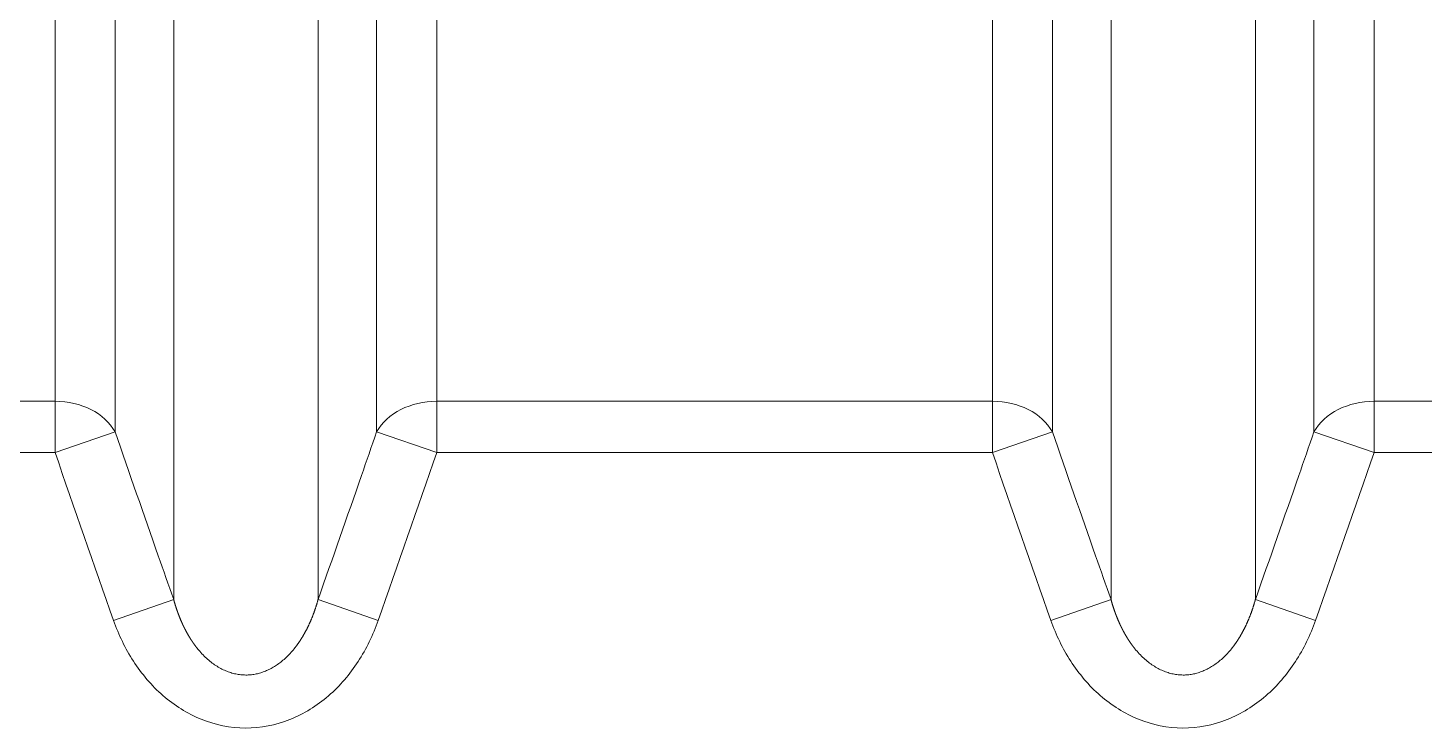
# Model space of a CAD drawing. Header units: millimetres. Extents: x 4664 to 8864, y -38 to 2932.
# Drawn here: x 7861.69 to 7889.47, y 2151.75 to 2165.67 of the extents above; entities that cross this region are included whole.
import ezdxf

# ---------------------------------------------------------------- set-up
doc = ezdxf.new("R2010")
doc.units = ezdxf.units.MM

msp = doc.modelspace()

# ---------------------------------------------------------------- linework, layer by layer
at = {"lineweight": 5}
for p, q in [((7862.23, 2157.228), (7862.23, 2210.808)), ((7864.59, 2210.588), (7864.59, 2154.304)), ((7863.425, 2209.614), (7863.425, 2157.639)), ((7886.112, 2206.227), (7886.112, 2154.304)), ((7888.472, 2157.228), (7888.472, 2194.226)), ((7887.277, 2157.639), (7887.277, 2194.009)), ((7867.463, 2174.253), (7867.463, 2154.304)), ((7883.239, 2174.253), (7883.239, 2154.304)), ((7869.823, 2157.228), (7869.823, 2173.343)), ((7880.879, 2157.228), (7880.879, 2173.343)), ((7868.628, 2157.639), (7868.628, 2173.31)), ((7882.074, 2173.31), (7882.074, 2157.639)), ((7851.174, 2158.247), (7862.23, 2158.247)), ((7869.823, 2158.247), (7880.879, 2158.247)), ((7888.472, 2158.247), (7899.528, 2158.247)), ((7862.23, 2157.228), (7863.425, 2157.639)), ((7869.823, 2157.228), (7868.628, 2157.639)), ((7880.879, 2157.228), (7882.074, 2157.639)), ((7888.472, 2157.228), (7887.277, 2157.639)), ((7862.23, 2157.228), (7851.174, 2157.228)), ((7880.879, 2157.228), (7869.823, 2157.228)), ((7899.528, 2157.228), (7888.472, 2157.228)), ((7863.396, 2153.884), (7864.59, 2154.304)), ((7868.658, 2153.884), (7867.463, 2154.304)), ((7882.044, 2153.884), (7883.239, 2154.304)), ((7887.306, 2153.884), (7886.112, 2154.304))]:
    msp.add_line(p, q, dxfattribs=at)
for centre, start_param, end_param in [((7862.23, 2157.228), 0.415831, 1.570796), ((7869.823, 2157.228), 1.570796, 2.725761), ((7880.879, 2157.228), 0.415831, 1.570796), ((7888.472, 2157.228), 1.570796, 2.725761)]:
    msp.add_ellipse(centre, major_axis=(1.306, 0), ratio=0.780444, start_param=start_param, end_param=end_param, dxfattribs=at)
for points, knots in [([(7863.425, 2157.639), (7863.709, 2156.816), (7863.996, 2155.994), (7864.386, 2154.883), (7864.488, 2154.594), (7864.59, 2154.304)], [0, 0, 0, 0, 0.739335, 0.739335, 1, 1, 1, 1]), ([(7867.463, 2154.304), (7867.753, 2155.125), (7868.041, 2155.947), (7868.428, 2157.059), (7868.528, 2157.349), (7868.628, 2157.639)], [0, 0, 0, 0, 0.739335, 0.739335, 1, 1, 1, 1]), ([(7882.074, 2157.639), (7882.358, 2156.816), (7882.644, 2155.994), (7883.035, 2154.883), (7883.137, 2154.594), (7883.239, 2154.304)], [0, 0, 0, 0, 0.739335, 0.739335, 1, 1, 1, 1]), ([(7886.112, 2154.304), (7886.402, 2155.125), (7886.69, 2155.947), (7887.076, 2157.059), (7887.177, 2157.349), (7887.277, 2157.639)], [0, 0, 0, 0, 0.739335, 0.739335, 1, 1, 1, 1]), ([(7864.59, 2154.304), (7864.591, 2154.301), (7864.592, 2154.296), (7864.595, 2154.287), (7864.597, 2154.279), (7864.6, 2154.27), (7864.602, 2154.262), (7864.604, 2154.253), (7864.607, 2154.245), (7864.609, 2154.236), (7864.612, 2154.228), (7864.614, 2154.22), (7864.617, 2154.211), (7864.619, 2154.203), (7864.622, 2154.195), (7864.624, 2154.186), (7864.627, 2154.178), (7864.63, 2154.17), (7864.632, 2154.162), (7864.635, 2154.154), (7864.637, 2154.146), (7864.64, 2154.137), (7864.643, 2154.129), (7864.645, 2154.121), (7864.648, 2154.113), (7864.651, 2154.105), (7864.654, 2154.097), (7864.656, 2154.089), (7864.659, 2154.081), (7864.662, 2154.073), (7864.665, 2154.066), (7864.667, 2154.058), (7864.67, 2154.05), (7864.673, 2154.042), (7864.676, 2154.034), (7864.679, 2154.027), (7864.682, 2154.019), (7864.684, 2154.011), (7864.687, 2154.003), (7864.69, 2153.996), (7864.693, 2153.988), (7864.696, 2153.981), (7864.699, 2153.973), (7864.702, 2153.965), (7864.705, 2153.958), (7864.708, 2153.95), (7864.711, 2153.943), (7864.714, 2153.936), (7864.717, 2153.928), (7864.72, 2153.921), (7864.723, 2153.913), (7864.726, 2153.906), (7864.729, 2153.899), (7864.732, 2153.891), (7864.735, 2153.884), (7864.739, 2153.877), (7864.742, 2153.87), (7864.745, 2153.862), (7864.748, 2153.855), (7864.751, 2153.848), (7864.754, 2153.841), (7864.757, 2153.834), (7864.761, 2153.827), (7864.764, 2153.82), (7864.767, 2153.813), (7864.77, 2153.806), (7864.774, 2153.799), (7864.777, 2153.792), (7864.78, 2153.785), (7864.783, 2153.778), (7864.787, 2153.771), (7864.79, 2153.765), (7864.793, 2153.758), (7864.797, 2153.751), (7864.8, 2153.744), (7864.803, 2153.738), (7864.807, 2153.731), (7864.81, 2153.724), (7864.813, 2153.718), (7864.817, 2153.711), (7864.82, 2153.704), (7864.824, 2153.698), (7864.827, 2153.691), (7864.83, 2153.685), (7864.834, 2153.678), (7864.837, 2153.672), (7864.841, 2153.665), (7864.844, 2153.659), (7864.848, 2153.653), (7864.851, 2153.646), (7864.855, 2153.64), (7864.858, 2153.634), (7864.862, 2153.627), (7864.865, 2153.621), (7864.869, 2153.615), (7864.872, 2153.609), (7864.876, 2153.603), (7864.879, 2153.596), (7864.883, 2153.59), (7864.886, 2153.584), (7864.89, 2153.578), (7864.894, 2153.572), (7864.897, 2153.566), (7864.901, 2153.56), (7864.904, 2153.554), (7864.908, 2153.548), (7864.912, 2153.542), (7864.915, 2153.536), (7864.919, 2153.531), (7864.923, 2153.525), (7864.926, 2153.519), (7864.93, 2153.513), (7864.934, 2153.507), (7864.937, 2153.502), (7864.941, 2153.496), (7864.945, 2153.49), (7864.948, 2153.485), (7864.952, 2153.479), (7864.956, 2153.474), (7864.96, 2153.468), (7864.963, 2153.462), (7864.967, 2153.457), (7864.971, 2153.451), (7864.975, 2153.446), (7864.978, 2153.441), (7864.982, 2153.435), (7864.986, 2153.43), (7864.99, 2153.424), (7864.994, 2153.419), (7864.997, 2153.414), (7865.001, 2153.409), (7865.005, 2153.403), (7865.009, 2153.398), (7865.013, 2153.393), (7865.016, 2153.388), (7865.02, 2153.383), (7865.024, 2153.377), (7865.028, 2153.372), (7865.032, 2153.367), (7865.036, 2153.362), (7865.039, 2153.357), (7865.043, 2153.352), (7865.047, 2153.347), (7865.051, 2153.342), (7865.055, 2153.338), (7865.059, 2153.333), (7865.063, 2153.328), (7865.093, 2153.291), (7865.15, 2153.225), (7865.239, 2153.136), (7865.332, 2153.057), (7865.427, 2152.989), (7865.524, 2152.931), (7865.623, 2152.884), (7865.723, 2152.847), (7865.824, 2152.821), (7865.925, 2152.805), (7866.024, 2152.8), (7866.118, 2152.804), (7866.21, 2152.817), (7866.302, 2152.839), (7866.393, 2152.869), (7866.483, 2152.908), (7866.572, 2152.956), (7866.66, 2153.012), (7866.745, 2153.076), (7866.829, 2153.15), (7866.909, 2153.231), (7866.963, 2153.293), (7866.993, 2153.33), (7867, 2153.34), (7867.008, 2153.35), (7867.015, 2153.359), (7867.023, 2153.369), (7867.03, 2153.379), (7867.038, 2153.389), (7867.045, 2153.399), (7867.053, 2153.409), (7867.06, 2153.42), (7867.068, 2153.43), (7867.075, 2153.441), (7867.082, 2153.451), (7867.09, 2153.462), (7867.097, 2153.473), (7867.104, 2153.484), (7867.111, 2153.495), (7867.119, 2153.506), (7867.126, 2153.517), (7867.133, 2153.528), (7867.14, 2153.54), (7867.147, 2153.551), (7867.154, 2153.563), (7867.161, 2153.575), (7867.168, 2153.587), (7867.175, 2153.599), (7867.182, 2153.611), (7867.189, 2153.623), (7867.196, 2153.635), (7867.203, 2153.647), (7867.209, 2153.66), (7867.216, 2153.672), (7867.223, 2153.685), (7867.23, 2153.698), (7867.236, 2153.71), (7867.243, 2153.723), (7867.249, 2153.736), (7867.256, 2153.749), (7867.262, 2153.763), (7867.269, 2153.776), (7867.275, 2153.789), (7867.282, 2153.803), (7867.288, 2153.817), (7867.294, 2153.83), (7867.3, 2153.844), (7867.307, 2153.858), (7867.313, 2153.872), (7867.319, 2153.886), (7867.325, 2153.9), (7867.331, 2153.915), (7867.337, 2153.929), (7867.343, 2153.944), (7867.349, 2153.958), (7867.354, 2153.973), (7867.36, 2153.988), (7867.366, 2154.003), (7867.371, 2154.018), (7867.377, 2154.033), (7867.383, 2154.048), (7867.388, 2154.063), (7867.393, 2154.079), (7867.399, 2154.094), (7867.404, 2154.11), (7867.409, 2154.125), (7867.415, 2154.141), (7867.42, 2154.157), (7867.425, 2154.173), (7867.43, 2154.189), (7867.435, 2154.205), (7867.44, 2154.222), (7867.444, 2154.238), (7867.449, 2154.254), (7867.454, 2154.271), (7867.459, 2154.288), (7867.462, 2154.299), (7867.463, 2154.304)], [0, 0, 0, 0, 0.002031, 0.004058, 0.006081, 0.008099, 0.010112, 0.012121, 0.014125, 0.016125, 0.01812, 0.02011, 0.022096, 0.024078, 0.026055, 0.028027, 0.029995, 0.031959, 0.033918, 0.035872, 0.037822, 0.039767, 0.041708, 0.043644, 0.045576, 0.047503, 0.049426, 0.051344, 0.053258, 0.055167, 0.057072, 0.058972, 0.060867, 0.062759, 0.064645, 0.066527, 0.068405, 0.070278, 0.072147, 0.074011, 0.075871, 0.077726, 0.079577, 0.081423, 0.083265, 0.085102, 0.086935, 0.088763, 0.090587, 0.092406, 0.094221, 0.096032, 0.097838, 0.099639, 0.101436, 0.103229, 0.105017, 0.106801, 0.10858, 0.110355, 0.112125, 0.113891, 0.115652, 0.11741, 0.119162, 0.12091, 0.122654, 0.124393, 0.126128, 0.127859, 0.129585, 0.131306, 0.133023, 0.134736, 0.136444, 0.138148, 0.139848, 0.141543, 0.143234, 0.14492, 0.146602, 0.14828, 0.149953, 0.151622, 0.153286, 0.154946, 0.156602, 0.158253, 0.1599, 0.161543, 0.163181, 0.164815, 0.166444, 0.168069, 0.16969, 0.171306, 0.172919, 0.174526, 0.17613, 0.177729, 0.179324, 0.180914, 0.1825, 0.184082, 0.18566, 0.187233, 0.188802, 0.190366, 0.191927, 0.193483, 0.195034, 0.196582, 0.198125, 0.199664, 0.201199, 0.202729, 0.204255, 0.205777, 0.207295, 0.208808, 0.210317, 0.211822, 0.213323, 0.214819, 0.216311, 0.217799, 0.219283, 0.220763, 0.222238, 0.223709, 0.225176, 0.226639, 0.228097, 0.229552, 0.231002, 0.232448, 0.23389, 0.235328, 0.236761, 0.238191, 0.239616, 0.241037, 0.242454, 0.243867, 0.245276, 0.246681, 0.248081, 0.249478, 0.27888, 0.307059, 0.334092, 0.360063, 0.385072, 0.409228, 0.432657, 0.455495, 0.477889, 0.499996, 0.520039, 0.540307, 0.560919, 0.581985, 0.603612, 0.625896, 0.648924, 0.672776, 0.697522, 0.723225, 0.74994, 0.752666, 0.755408, 0.758166, 0.760939, 0.763728, 0.766533, 0.769354, 0.772191, 0.775043, 0.777912, 0.780797, 0.783698, 0.786614, 0.789547, 0.792496, 0.795462, 0.798443, 0.801441, 0.804455, 0.807486, 0.810532, 0.813596, 0.816675, 0.819771, 0.822884, 0.826013, 0.829158, 0.83232, 0.835499, 0.838694, 0.841906, 0.845135, 0.84838, 0.851642, 0.854921, 0.858216, 0.861528, 0.864857, 0.868203, 0.871566, 0.874945, 0.878342, 0.881755, 0.885185, 0.888632, 0.892097, 0.895578, 0.899076, 0.902591, 0.906123, 0.909672, 0.913238, 0.916822, 0.920422, 0.924039, 0.927674, 0.931326, 0.934994, 0.93868, 0.942384, 0.946104, 0.949842, 0.953596, 0.957368, 0.961158, 0.964964, 0.968788, 0.972629, 0.976487, 0.980363, 0.984255, 0.988166, 0.992093, 0.996038, 1, 1, 1, 1]), ([(7883.239, 2154.304), (7883.24, 2154.301), (7883.241, 2154.296), (7883.243, 2154.287), (7883.246, 2154.279), (7883.248, 2154.27), (7883.251, 2154.262), (7883.253, 2154.253), (7883.255, 2154.245), (7883.258, 2154.236), (7883.26, 2154.228), (7883.263, 2154.22), (7883.265, 2154.211), (7883.268, 2154.203), (7883.27, 2154.195), (7883.273, 2154.186), (7883.276, 2154.178), (7883.278, 2154.17), (7883.281, 2154.162), (7883.283, 2154.154), (7883.286, 2154.146), (7883.289, 2154.137), (7883.291, 2154.129), (7883.294, 2154.121), (7883.297, 2154.113), (7883.299, 2154.105), (7883.302, 2154.097), (7883.305, 2154.089), (7883.308, 2154.081), (7883.31, 2154.073), (7883.313, 2154.066), (7883.316, 2154.058), (7883.319, 2154.05), (7883.322, 2154.042), (7883.324, 2154.034), (7883.327, 2154.027), (7883.33, 2154.019), (7883.333, 2154.011), (7883.336, 2154.003), (7883.339, 2153.996), (7883.342, 2153.988), (7883.345, 2153.981), (7883.348, 2153.973), (7883.351, 2153.965), (7883.354, 2153.958), (7883.357, 2153.95), (7883.36, 2153.943), (7883.363, 2153.936), (7883.366, 2153.928), (7883.369, 2153.921), (7883.372, 2153.913), (7883.375, 2153.906), (7883.378, 2153.899), (7883.381, 2153.891), (7883.384, 2153.884), (7883.387, 2153.877), (7883.39, 2153.87), (7883.393, 2153.862), (7883.397, 2153.855), (7883.4, 2153.848), (7883.403, 2153.841), (7883.406, 2153.834), (7883.409, 2153.827), (7883.412, 2153.82), (7883.416, 2153.813), (7883.419, 2153.806), (7883.422, 2153.799), (7883.425, 2153.792), (7883.429, 2153.785), (7883.432, 2153.778), (7883.435, 2153.771), (7883.439, 2153.765), (7883.442, 2153.758), (7883.445, 2153.751), (7883.449, 2153.744), (7883.452, 2153.738), (7883.455, 2153.731), (7883.459, 2153.724), (7883.462, 2153.718), (7883.465, 2153.711), (7883.469, 2153.704), (7883.472, 2153.698), (7883.476, 2153.691), (7883.479, 2153.685), (7883.482, 2153.678), (7883.486, 2153.672), (7883.489, 2153.665), (7883.493, 2153.659), (7883.496, 2153.653), (7883.5, 2153.646), (7883.503, 2153.64), (7883.507, 2153.634), (7883.51, 2153.627), (7883.514, 2153.621), (7883.517, 2153.615), (7883.521, 2153.609), (7883.524, 2153.603), (7883.528, 2153.596), (7883.532, 2153.59), (7883.535, 2153.584), (7883.539, 2153.578), (7883.542, 2153.572), (7883.546, 2153.566), (7883.549, 2153.56), (7883.553, 2153.554), (7883.557, 2153.548), (7883.56, 2153.542), (7883.564, 2153.536), (7883.568, 2153.531), (7883.571, 2153.525), (7883.575, 2153.519), (7883.579, 2153.513), (7883.582, 2153.507), (7883.586, 2153.502), (7883.59, 2153.496), (7883.593, 2153.49), (7883.597, 2153.485), (7883.601, 2153.479), (7883.605, 2153.474), (7883.608, 2153.468), (7883.612, 2153.462), (7883.616, 2153.457), (7883.619, 2153.451), (7883.623, 2153.446), (7883.627, 2153.441), (7883.631, 2153.435), (7883.635, 2153.43), (7883.638, 2153.424), (7883.642, 2153.419), (7883.646, 2153.414), (7883.65, 2153.409), (7883.654, 2153.403), (7883.657, 2153.398), (7883.661, 2153.393), (7883.665, 2153.388), (7883.669, 2153.383), (7883.673, 2153.377), (7883.677, 2153.372), (7883.68, 2153.367), (7883.684, 2153.362), (7883.688, 2153.357), (7883.692, 2153.352), (7883.696, 2153.347), (7883.7, 2153.342), (7883.704, 2153.338), (7883.707, 2153.333), (7883.711, 2153.328), (7883.741, 2153.291), (7883.799, 2153.225), (7883.888, 2153.136), (7883.981, 2153.057), (7884.076, 2152.989), (7884.173, 2152.931), (7884.272, 2152.884), (7884.372, 2152.847), (7884.473, 2152.821), (7884.574, 2152.805), (7884.672, 2152.8), (7884.767, 2152.804), (7884.859, 2152.817), (7884.95, 2152.839), (7885.042, 2152.869), (7885.132, 2152.908), (7885.221, 2152.956), (7885.308, 2153.012), (7885.394, 2153.076), (7885.477, 2153.15), (7885.558, 2153.231), (7885.611, 2153.293), (7885.641, 2153.33), (7885.649, 2153.34), (7885.656, 2153.35), (7885.664, 2153.359), (7885.672, 2153.369), (7885.679, 2153.379), (7885.687, 2153.389), (7885.694, 2153.399), (7885.701, 2153.409), (7885.709, 2153.42), (7885.716, 2153.43), (7885.724, 2153.441), (7885.731, 2153.451), (7885.738, 2153.462), (7885.746, 2153.473), (7885.753, 2153.484), (7885.76, 2153.495), (7885.767, 2153.506), (7885.774, 2153.517), (7885.782, 2153.528), (7885.789, 2153.54), (7885.796, 2153.551), (7885.803, 2153.563), (7885.81, 2153.575), (7885.817, 2153.587), (7885.824, 2153.599), (7885.831, 2153.611), (7885.838, 2153.623), (7885.844, 2153.635), (7885.851, 2153.647), (7885.858, 2153.66), (7885.865, 2153.672), (7885.872, 2153.685), (7885.878, 2153.698), (7885.885, 2153.71), (7885.891, 2153.723), (7885.898, 2153.736), (7885.905, 2153.749), (7885.911, 2153.763), (7885.918, 2153.776), (7885.924, 2153.789), (7885.93, 2153.803), (7885.937, 2153.817), (7885.943, 2153.83), (7885.949, 2153.844), (7885.955, 2153.858), (7885.961, 2153.872), (7885.967, 2153.886), (7885.973, 2153.9), (7885.979, 2153.915), (7885.985, 2153.929), (7885.991, 2153.944), (7885.997, 2153.958), (7886.003, 2153.973), (7886.009, 2153.988), (7886.014, 2154.003), (7886.02, 2154.018), (7886.026, 2154.033), (7886.031, 2154.048), (7886.037, 2154.063), (7886.042, 2154.079), (7886.047, 2154.094), (7886.053, 2154.11), (7886.058, 2154.125), (7886.063, 2154.141), (7886.068, 2154.157), (7886.073, 2154.173), (7886.078, 2154.189), (7886.083, 2154.205), (7886.088, 2154.222), (7886.093, 2154.238), (7886.098, 2154.254), (7886.103, 2154.271), (7886.107, 2154.288), (7886.11, 2154.299), (7886.112, 2154.304)], [0, 0, 0, 0, 0.002031, 0.004058, 0.006081, 0.008099, 0.010112, 0.012121, 0.014125, 0.016125, 0.01812, 0.02011, 0.022096, 0.024078, 0.026055, 0.028027, 0.029995, 0.031959, 0.033918, 0.035872, 0.037822, 0.039767, 0.041708, 0.043644, 0.045576, 0.047503, 0.049426, 0.051344, 0.053258, 0.055167, 0.057072, 0.058972, 0.060867, 0.062759, 0.064645, 0.066527, 0.068405, 0.070278, 0.072147, 0.074011, 0.075871, 0.077726, 0.079577, 0.081423, 0.083265, 0.085102, 0.086935, 0.088763, 0.090587, 0.092406, 0.094221, 0.096032, 0.097838, 0.099639, 0.101436, 0.103229, 0.105017, 0.106801, 0.10858, 0.110355, 0.112125, 0.113891, 0.115652, 0.11741, 0.119162, 0.12091, 0.122654, 0.124393, 0.126128, 0.127859, 0.129585, 0.131306, 0.133023, 0.134736, 0.136444, 0.138148, 0.139848, 0.141543, 0.143234, 0.14492, 0.146602, 0.14828, 0.149953, 0.151622, 0.153286, 0.154946, 0.156602, 0.158253, 0.1599, 0.161543, 0.163181, 0.164815, 0.166444, 0.168069, 0.16969, 0.171306, 0.172919, 0.174526, 0.17613, 0.177729, 0.179324, 0.180914, 0.1825, 0.184082, 0.18566, 0.187233, 0.188802, 0.190366, 0.191927, 0.193483, 0.195034, 0.196582, 0.198125, 0.199664, 0.201199, 0.202729, 0.204255, 0.205777, 0.207295, 0.208808, 0.210317, 0.211822, 0.213323, 0.214819, 0.216311, 0.217799, 0.219283, 0.220763, 0.222238, 0.223709, 0.225176, 0.226639, 0.228097, 0.229552, 0.231002, 0.232448, 0.23389, 0.235328, 0.236761, 0.238191, 0.239616, 0.241037, 0.242454, 0.243867, 0.245276, 0.246681, 0.248081, 0.249478, 0.27888, 0.307059, 0.334092, 0.360063, 0.385072, 0.409228, 0.432657, 0.455495, 0.477889, 0.499996, 0.520039, 0.540307, 0.560919, 0.581985, 0.603612, 0.625896, 0.648924, 0.672776, 0.697522, 0.723225, 0.74994, 0.752666, 0.755408, 0.758166, 0.760939, 0.763728, 0.766533, 0.769354, 0.772191, 0.775043, 0.777912, 0.780797, 0.783698, 0.786614, 0.789547, 0.792496, 0.795462, 0.798443, 0.801441, 0.804455, 0.807486, 0.810532, 0.813596, 0.816675, 0.819771, 0.822884, 0.826013, 0.829158, 0.83232, 0.835499, 0.838694, 0.841906, 0.845135, 0.84838, 0.851642, 0.854921, 0.858216, 0.861528, 0.864857, 0.868203, 0.871566, 0.874945, 0.878342, 0.881755, 0.885185, 0.888632, 0.892097, 0.895578, 0.899076, 0.902591, 0.906123, 0.909672, 0.913238, 0.916822, 0.920422, 0.924039, 0.927674, 0.931326, 0.934994, 0.93868, 0.942384, 0.946104, 0.949842, 0.953596, 0.957368, 0.961158, 0.964964, 0.968788, 0.972629, 0.976487, 0.980363, 0.984255, 0.988166, 0.992093, 0.996038, 1, 1, 1, 1]), ([(7868.658, 2153.884), (7868.557, 2153.597), (7868.424, 2153.322), (7868.096, 2152.817), (7867.898, 2152.584), (7867.442, 2152.19), (7867.181, 2152.027), (7866.622, 2151.805), (7866.318, 2151.746), (7865.719, 2151.748), (7865.416, 2151.81), (7864.862, 2152.033), (7864.601, 2152.197), (7864.15, 2152.591), (7863.952, 2152.825), (7863.626, 2153.328), (7863.496, 2153.598), (7863.396, 2153.884)], [0, 0, 0, 0, 0.125, 0.125, 0.25, 0.25, 0.375, 0.375, 0.5, 0.5, 0.625, 0.625, 0.75, 0.75, 0.875, 0.875, 1, 1, 1, 1]), ([(7887.306, 2153.884), (7887.206, 2153.597), (7887.073, 2153.322), (7886.744, 2152.817), (7886.546, 2152.584), (7886.091, 2152.19), (7885.83, 2152.027), (7885.271, 2151.805), (7884.967, 2151.746), (7884.368, 2151.748), (7884.064, 2151.81), (7883.511, 2152.033), (7883.25, 2152.197), (7882.798, 2152.591), (7882.601, 2152.825), (7882.275, 2153.328), (7882.145, 2153.598), (7882.044, 2153.884)], [0, 0, 0, 0, 0.125, 0.125, 0.25, 0.25, 0.375, 0.375, 0.5, 0.5, 0.625, 0.625, 0.75, 0.75, 0.875, 0.875, 1, 1, 1, 1])]:
    msp.add_open_spline(points, degree=3, knots=knots, dxfattribs=at)
for points in [[(7863.396, 2153.884), (7863.003, 2154.997), (7862.615, 2156.112), (7862.23, 2157.228)], [(7869.823, 2157.228), (7869.438, 2156.112), (7869.05, 2154.997), (7868.658, 2153.884)], [(7882.044, 2153.884), (7881.652, 2154.997), (7881.264, 2156.112), (7880.879, 2157.228)], [(7888.472, 2157.228), (7888.087, 2156.112), (7887.698, 2154.997), (7887.306, 2153.884)]]:
    msp.add_open_spline(points, degree=3, dxfattribs=at)

doc.saveas('drawing.dxf')
